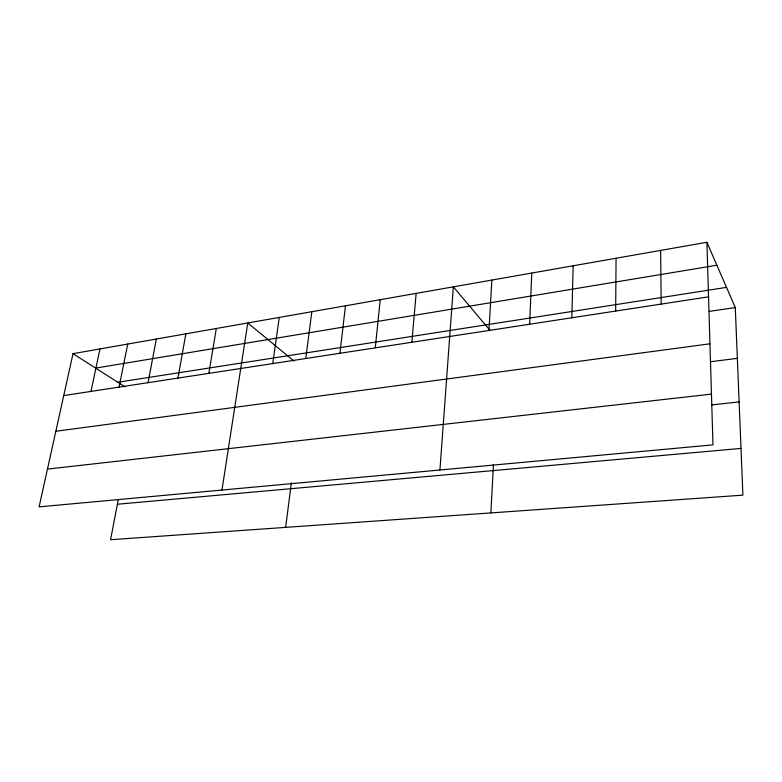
<?xml version="1.0" encoding="UTF-8"?>
<svg xmlns="http://www.w3.org/2000/svg" width="782" height="782" viewBox="0 0 782 782"><rect width="100%" height="100%" fill="white"/><g stroke="black" fill="none" stroke-linecap="round" stroke-linejoin="round"><path stroke-width="1.17" d="M615.669 311.06L616.06 258.255M571.847 317.775L573.138 265.792M529.629 324.237L531.77 273.065M490.871 512.914L493.442 464.567M488.955 330.463L491.868 280.073M439.924 469.992L453.355 286.838L490.031 330.395M411.84 342.272L416.151 293.377M375.272 347.873L380.208 299.692M339.945 353.288L345.458 305.801M285.635 527.371L291.393 482.68M305.782 358.518L311.832 311.715M272.732 363.581L279.282 317.433M221.98 490.05L247.767 322.966L293.993 361.02M208.843 373.366L216.311 328.499M177.964 378.087L185.852 333.846M148.062 382.672L156.332 339.036M118.307 499.483L110.565 539.717L742.9 495.153L735.285 307.551L706.908 242.283L73.019 353.669L39.1 506.873L712.979 444.87L706.908 242.283M119.079 387.11L127.71 344.06M90.986 391.411L99.959 348.938M95.629 368.097L716.889 265.235M117.808 382.261L726.517 287.375M63.743 395.584L708.551 296.837M709.235 311.383L735.285 307.551M55.835 431.273L709.958 343.806M710.75 361.714L737.348 358.352M47.467 469.102L711.464 394.108M711.591 404.91L739.117 401.919M117.388 504.234L741.004 448.409M73.019 353.669L124.993 386.846M660.624 250.426L661.201 304.09"/></g></svg>
